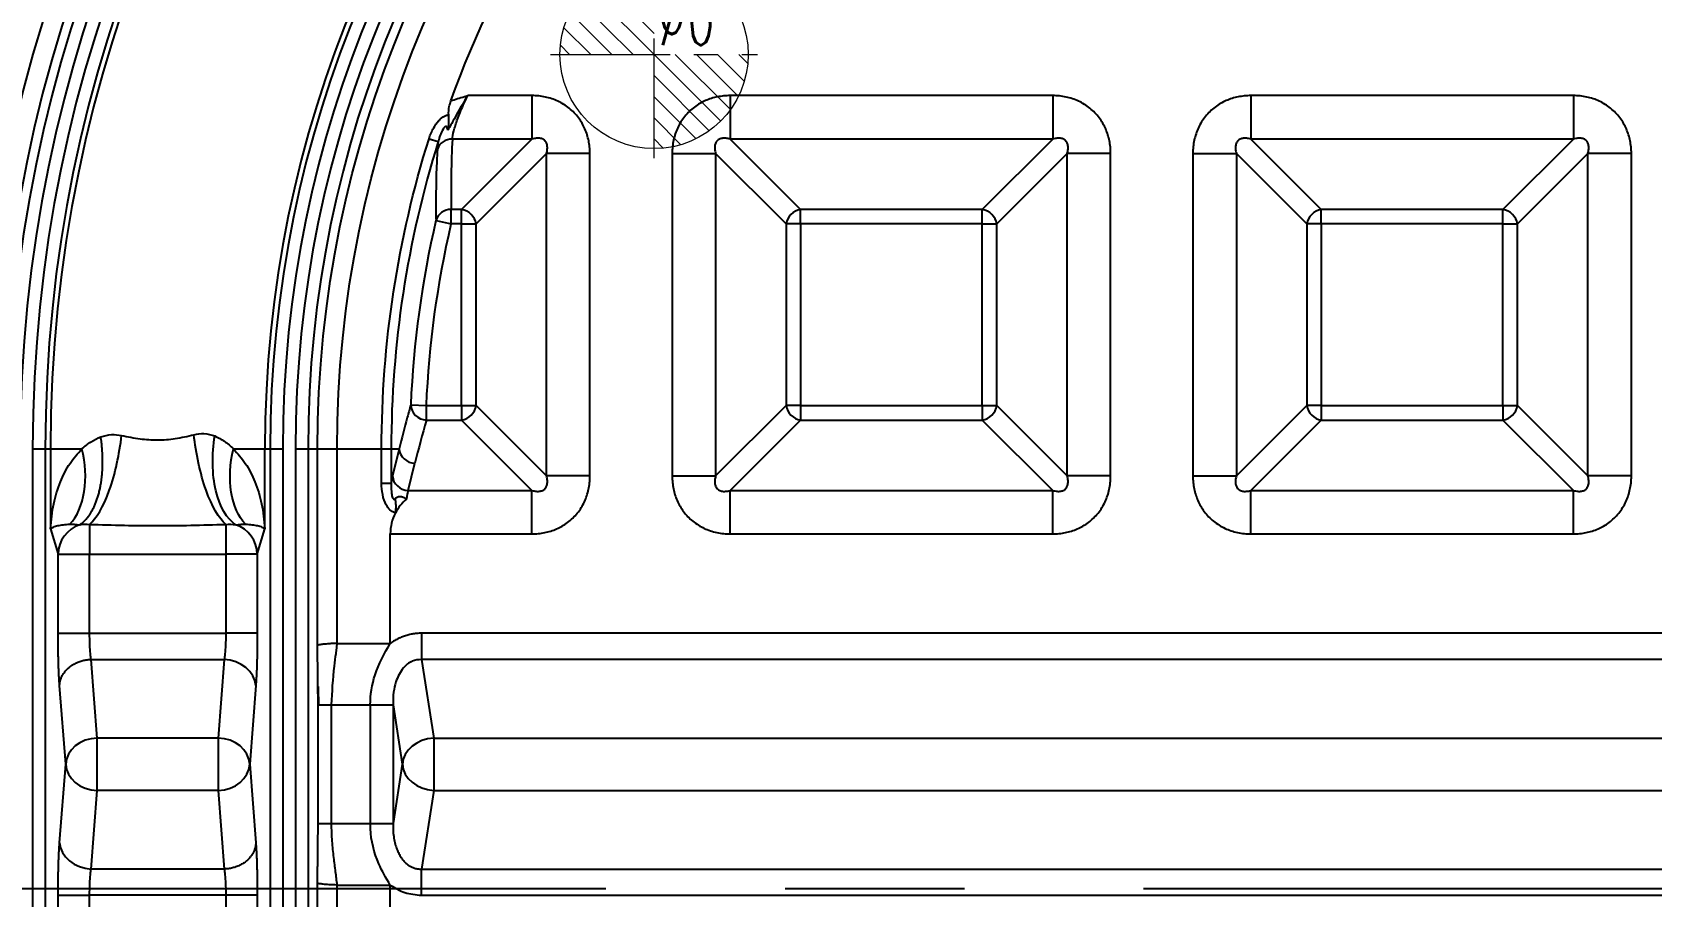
# Model space of a CAD drawing. Header units: millimetres. Extents: x 2595 to 3308, y 1499 to 1823.
# Drawn here: x 2696.7 to 2748.3, y 1663 to 1690.6 of the extents above; entities that cross this region are included whole.
import ezdxf
from ezdxf.lldxf.tags import DXFTag

# ---------------------------------------------------------------- set-up
doc = ezdxf.new("R2010")
doc.units = ezdxf.units.MM
doc.linetypes.add('CENTER', pattern=[2, 1.25, -0.25, 0.25, -0.25])
doc.layers.add('5', color=7, linetype='Continuous', true_color=0xffffff)
doc.layers.add('epin', color=13, linetype='Continuous', lineweight=9)
doc.styles.add('TXT05', font='txt.shx', dxfattribs={"width": 0.5, "bigfont": 'gbcbig.shx'})
tags = doc.linetypes.add('DASHED', pattern=[25.72, 12.86, -12.86]).pattern_tags.tags
tags[6:7] = [DXFTag(74, 4), DXFTag(75, 0), DXFTag(340, '0'), DXFTag(46, 0.0), DXFTag(50, 0.0), DXFTag(44, 0.0), DXFTag(45, 0.0)]
tags[4:5] = [DXFTag(74, 4), DXFTag(75, 0), DXFTag(340, '0'), DXFTag(46, 0.0), DXFTag(50, 0.0), DXFTag(44, 0.0), DXFTag(45, 0.0)]

# ---------------------------------------------------------------- blocks, each defined once
blk = doc.blocks.new('epin_ejp_6')
at = {"layer": 'epin'}
h = blk.add_hatch(dxfattribs=at)
h.set_pattern_fill('_ANSI31', color=123, scale=0.15, angle=90, style=0)
h.set_pattern_definition([(135, (-2656.51364, 153.2396), (-0.336759605, -0.336759605), [])])
h.paths.add_polyline_path([(0, 3, 0.414214), (-3, 0), (0, 0)])
h.paths.add_polyline_path([(3, 0), (0, 0), (0, -3, 0.414214)])
at = {"layer": 'epin', "color": 1, "linetype": 'CENTER', "ltscale": 3.048}
for p, q in [((0, -3.3), (0, 3.3)), ((-3.3, 0), (3.3, 0))]:
    blk.add_line(p, q, dxfattribs=at)
at = {"layer": 'epin'}
blk.add_circle((0, 0), 3, dxfattribs=at)
at = {"layer": 'epin', "color": 6, "style": 'TXT05', "width": 0.5}
blk.add_text('%%c6', height=2.1, dxfattribs=at).set_placement((0.12, 0.3))

msp = doc.modelspace()

# ---------------------------------------------------------------- linework, layer by layer
at = {"layer": '5', "color": 7, "linetype": 'Continuous'}
for p, q in [((2712.607, 1688.548), (2710.559, 1688.548)), ((2712.607, 1688.548), (2712.607, 1687.161)), ((2718.924, 1688.548), (2718.924, 1687.161)), ((2729.206, 1688.548), (2718.924, 1688.548)), ((2729.206, 1688.548), (2729.206, 1687.161)), ((2735.523, 1688.548), (2735.523, 1687.161)), ((2745.805, 1688.548), (2735.523, 1688.548)), ((2745.805, 1688.548), (2745.805, 1687.161)), ((2709.325, 1687.174), (2709.619, 1687.082)), ((2712.607, 1687.161), (2710.069, 1687.161)), ((2710.363, 1684.918), (2712.607, 1687.161)), ((2729.206, 1687.161), (2718.924, 1687.161)), ((2721.168, 1684.918), (2718.924, 1687.161)), ((2726.962, 1684.918), (2729.206, 1687.161)), ((2745.805, 1687.161), (2735.523, 1687.161)), ((2737.767, 1684.918), (2735.523, 1687.161)), ((2743.561, 1684.918), (2745.805, 1687.161)), ((2710.826, 1684.456), (2713.069, 1686.699)), ((2714.455, 1686.699), (2713.069, 1686.699)), ((2713.069, 1676.418), (2713.069, 1686.699)), ((2714.455, 1676.418), (2714.455, 1686.699)), ((2717.076, 1686.699), (2718.462, 1686.699)), ((2717.076, 1686.699), (2717.076, 1676.418)), ((2720.705, 1684.456), (2718.462, 1686.699)), ((2718.462, 1686.699), (2718.462, 1676.418)), ((2727.425, 1684.456), (2729.668, 1686.699)), ((2731.054, 1686.699), (2729.668, 1686.699)), ((2729.668, 1676.418), (2729.668, 1686.699)), ((2731.054, 1676.418), (2731.054, 1686.699)), ((2733.675, 1686.699), (2733.675, 1676.418)), ((2733.675, 1686.699), (2735.061, 1686.699)), ((2737.304, 1684.456), (2735.061, 1686.699)), ((2735.061, 1686.699), (2735.061, 1676.418)), ((2744.024, 1684.456), (2746.267, 1686.699)), ((2746.267, 1676.418), (2746.267, 1686.699)), ((2747.653, 1686.699), (2746.267, 1686.699)), ((2747.653, 1676.418), (2747.653, 1686.699)), ((2710.363, 1684.918), (2710.035, 1684.918)), ((2710.035, 1684.456), (2710.035, 1684.918)), ((2710.363, 1684.456), (2710.363, 1684.918)), ((2721.168, 1684.456), (2721.168, 1684.918)), ((2726.962, 1684.918), (2721.168, 1684.918)), ((2726.962, 1684.456), (2726.962, 1684.918)), ((2737.767, 1684.456), (2737.767, 1684.918)), ((2743.561, 1684.918), (2737.767, 1684.918)), ((2743.561, 1684.456), (2743.561, 1684.918)), ((2709.548, 1684.569), (2710.035, 1684.456)), ((2710.363, 1684.456), (2710.035, 1684.456)), ((2710.363, 1678.661), (2710.363, 1684.456)), ((2710.363, 1684.456), (2710.826, 1684.456)), ((2710.826, 1678.661), (2710.826, 1684.456)), ((2720.705, 1684.456), (2720.705, 1678.661)), ((2721.168, 1684.456), (2720.705, 1684.456)), ((2721.168, 1684.456), (2721.168, 1678.661)), ((2726.962, 1684.456), (2721.168, 1684.456)), ((2726.962, 1678.661), (2726.962, 1684.456)), ((2726.962, 1684.456), (2727.425, 1684.456)), ((2727.425, 1678.661), (2727.425, 1684.456)), ((2737.304, 1684.456), (2737.304, 1678.661)), ((2737.767, 1684.456), (2737.304, 1684.456)), ((2743.561, 1684.456), (2737.767, 1684.456)), ((2737.767, 1684.456), (2737.767, 1678.661)), ((2743.561, 1684.456), (2744.024, 1684.456)), ((2743.561, 1678.661), (2743.561, 1684.456)), ((2744.024, 1678.661), (2744.024, 1684.456)), ((2708.743, 1678.683), (2709.243, 1678.661)), ((2709.243, 1678.199), (2709.243, 1678.661)), ((2709.243, 1678.661), (2710.363, 1678.661)), ((2710.363, 1678.661), (2710.363, 1678.199)), ((2710.363, 1678.661), (2710.826, 1678.661)), ((2710.826, 1678.661), (2713.069, 1676.418)), ((2720.705, 1678.661), (2718.462, 1676.418)), ((2721.168, 1678.661), (2720.705, 1678.661)), ((2721.168, 1678.661), (2721.168, 1678.199)), ((2721.168, 1678.661), (2726.962, 1678.661)), ((2726.962, 1678.661), (2726.962, 1678.199)), ((2726.962, 1678.661), (2727.425, 1678.661)), ((2727.425, 1678.661), (2729.668, 1676.418)), ((2737.304, 1678.661), (2735.061, 1676.418)), ((2737.767, 1678.661), (2737.304, 1678.661)), ((2737.767, 1678.661), (2743.561, 1678.661)), ((2737.767, 1678.661), (2737.767, 1678.199)), ((2743.561, 1678.661), (2744.024, 1678.661)), ((2743.561, 1678.661), (2743.561, 1678.199)), ((2744.024, 1678.661), (2746.267, 1676.418)), ((2709.243, 1678.199), (2710.363, 1678.199)), ((2710.363, 1678.199), (2712.607, 1675.956)), ((2721.168, 1678.199), (2718.924, 1675.956)), ((2721.168, 1678.199), (2726.962, 1678.199)), ((2726.962, 1678.199), (2729.206, 1675.956)), ((2737.767, 1678.199), (2735.523, 1675.956)), ((2737.767, 1678.199), (2743.561, 1678.199)), ((2743.561, 1678.199), (2745.805, 1675.956)), ((2696.689, 1677.283), (2697.091, 1677.283)), ((2696.689, 1677.283), (2696.689, 1633.019)), ((2697.091, 1677.283), (2697.26, 1677.283)), ((2697.091, 1677.283), (2697.091, 1633.019)), ((2697.26, 1677.283), (2698.261, 1677.283)), ((2697.26, 1677.283), (2697.26, 1674.735)), ((2703.089, 1677.283), (2704.091, 1677.283)), ((2704.091, 1674.735), (2704.091, 1677.283)), ((2704.091, 1677.283), (2704.26, 1677.283)), ((2704.26, 1677.283), (2704.26, 1633.019)), ((2704.26, 1677.283), (2704.662, 1677.283)), ((2704.662, 1677.283), (2704.662, 1633.019)), ((2705.065, 1677.283), (2705.065, 1633.019)), ((2705.065, 1677.283), (2705.467, 1677.283)), ((2705.467, 1677.283), (2705.772, 1677.283)), ((2705.467, 1677.283), (2705.467, 1633.019)), ((2705.772, 1671.017), (2705.772, 1677.283)), ((2706.396, 1671.076), (2706.396, 1677.283)), ((2707.813, 1676.185), (2707.813, 1677.283)), ((2708.121, 1677.283), (2708.375, 1677.283)), ((2708.121, 1677.283), (2708.121, 1676.185)), ((2708.375, 1677.283), (2708.164, 1676.418)), ((2708.664, 1675.956), (2708.876, 1676.821)), ((2707.813, 1676.185), (2708.121, 1676.185)), ((2714.455, 1676.418), (2713.069, 1676.418)), ((2717.076, 1676.418), (2718.462, 1676.418)), ((2731.054, 1676.418), (2729.668, 1676.418)), ((2733.675, 1676.418), (2735.061, 1676.418)), ((2747.653, 1676.418), (2746.267, 1676.418)), ((2708.664, 1675.956), (2712.607, 1675.956)), ((2712.607, 1674.569), (2712.607, 1675.956)), ((2718.924, 1674.569), (2718.924, 1675.956)), ((2718.924, 1675.956), (2729.206, 1675.956)), ((2729.206, 1674.569), (2729.206, 1675.956)), ((2735.523, 1674.569), (2735.523, 1675.956)), ((2735.523, 1675.956), (2745.805, 1675.956)), ((2745.805, 1674.569), (2745.805, 1675.956)), ((2697.26, 1674.735), (2697.501, 1673.924)), ((2698.506, 1674.873), (2698.506, 1673.924)), ((2702.845, 1674.873), (2702.845, 1673.924)), ((2703.85, 1673.924), (2704.091, 1674.735)), ((2708.086, 1674.57), (2712.607, 1674.569)), ((2708.09, 1671.076), (2708.09, 1674.57)), ((2718.924, 1674.569), (2729.206, 1674.569)), ((2735.523, 1674.569), (2745.805, 1674.569)), ((2697.501, 1673.924), (2698.506, 1673.924)), ((2697.501, 1671.4), (2697.501, 1673.924)), ((2698.506, 1671.4), (2698.506, 1673.924)), ((2698.506, 1673.924), (2702.845, 1673.924)), ((2703.85, 1673.924), (2702.845, 1673.924)), ((2702.845, 1673.924), (2702.845, 1671.4)), ((2703.85, 1673.924), (2703.85, 1671.4)), ((2698.506, 1671.4), (2702.845, 1671.4)), ((2709.083, 1671.4), (2709.083, 1670.565)), ((2750.822, 1671.4), (2709.083, 1671.4)), ((2698.552, 1670.565), (2702.799, 1670.565)), ((2698.748, 1668.058), (2698.552, 1670.565)), ((2702.799, 1670.565), (2702.603, 1668.058)), ((2709.083, 1670.565), (2709.475, 1668.058)), ((2750.822, 1670.565), (2709.083, 1670.565)), ((2697.743, 1667.223), (2697.548, 1669.73)), ((2703.803, 1669.73), (2703.608, 1667.223)), ((2706.219, 1665.328), (2706.219, 1669.118)), ((2707.458, 1669.118), (2708.178, 1669.118)), ((2707.459, 1665.328), (2707.459, 1669.118)), ((2708.178, 1669.118), (2708.178, 1665.328)), ((2708.178, 1669.118), (2708.474, 1667.223)), ((2698.748, 1666.388), (2698.748, 1668.058)), ((2702.603, 1668.058), (2698.748, 1668.058)), ((2702.603, 1668.058), (2702.603, 1666.388)), ((2709.475, 1668.058), (2709.475, 1666.388)), ((2709.475, 1668.058), (2753.329, 1668.058)), ((2697.548, 1664.716), (2697.743, 1667.223)), ((2703.608, 1667.223), (2703.803, 1664.716)), ((2708.474, 1667.223), (2708.178, 1665.328)), ((2698.552, 1663.881), (2698.748, 1666.388)), ((2702.603, 1666.388), (2698.748, 1666.388)), ((2702.603, 1666.388), (2702.799, 1663.881)), ((2709.475, 1666.388), (2709.083, 1663.881)), ((2709.475, 1666.388), (2753.329, 1666.388)), ((2707.458, 1665.328), (2708.178, 1665.328)), ((2702.799, 1663.881), (2698.552, 1663.881)), ((2709.083, 1663.881), (2750.822, 1663.881)), ((2709.083, 1663.046), (2709.083, 1663.881)), ((2705.772, 1633.019), (2705.772, 1663.428)), ((2708.09, 1659.876), (2708.09, 1663.369)), ((2697.501, 1660.522), (2697.501, 1663.046)), ((2698.506, 1660.522), (2698.506, 1663.045)), ((2702.845, 1663.045), (2698.506, 1663.045)), ((2702.845, 1663.045), (2702.845, 1660.522)), ((2703.85, 1663.046), (2703.85, 1660.522)), ((2709.083, 1663.046), (2750.822, 1663.046))]:
    msp.add_line(p, q, dxfattribs=at)
at = {"layer": '5', "color": 1, "linetype": 'CENTER', "ltscale": 22.850574}
msp.add_line((2594.999, 1663.259), (2914.999, 1663.259), dxfattribs=at)
at = {"layer": '5', "color": 7, "linetype": 'DASHED'}
for radius, end in [(100.626, 234.0354), (100.625, 234.03501)]:
    msp.add_arc((2754.999, 1673.259), radius, 102.90589, end, dxfattribs=at)
at = {"layer": '5', "color": 7, "linetype": 'Continuous'}
for centre, radius, start, end in [((2754.999, 1673.259), 100.6, 102.90589, 234.03401), ((2754.999, 1673.259), 100.123, 102.90589, 234.02644), ((2754.999, 1673.259), 99.119, 102.39547, 234.08239), ((2754.999, 1667.223), 82.318, 111.93797, 165.05974), ((2754.999, 1667.223), 85.99, 123.28369, 167.55591), ((2754.999, 1667.223), 84.657, 122.80864, 166.81818), ((2740.915, 1677.283), 45.96, 90, 180), ((2740.915, 1677.283), 45.336, 90, 180), ((2740.915, 1677.283), 45.032, 90, 180), ((2740.915, 1677.283), 44.63, 90, 180), ((2740.915, 1677.283), 44.226, 90, 180), ((2740.915, 1677.283), 43.824, 90, 180), ((2740.915, 1677.283), 43.656, 90, 180), ((2740.915, 1677.283), 36.824, 90, 180), ((2740.915, 1677.283), 36.656, 90, 180), ((2740.915, 1677.283), 36.254, 90, 180), ((2740.915, 1677.283), 35.85, 90, 180), ((2740.915, 1677.283), 35.448, 90, 180), ((2740.915, 1677.283), 32.794, 162.6147, 180), ((2740.915, 1677.283), 32.203, 166.9232, 177.5087)]:
    msp.add_arc(centre, radius, start, end, dxfattribs=at)
at = {"layer": '5', "color": 7, "linetype": 'Continuous', "extrusion": (0, 0, -1)}
for centre, radius, start, end in [((-2754.999, 1673.259), 99.621, 305.95801, 77.60453), ((-2754.999, 1673.259), 99.091, 305.91463, 77.59545), ((-2754.999, 1667.223), 81.429, 15.18169, 68.06011), ((-2740.915, 1677.283), 35.144, 360, 90), ((-2740.915, 1677.283), 34.52, 360, 90), ((-2740.915, 1677.283), 32.826, 19.7623, 43.6705), ((-2740.915, 1677.283), 33.102, 360, 17.3853), ((-2740.915, 1677.283), 31.703, 2.4913, 13.0768)]:
    msp.add_arc(centre, radius, start, end, dxfattribs=at)
at = {"layer": '5', "color": 7, "linetype": 'Continuous'}
for centre, major_axis, ratio, start_param, end_param in [((2710.069, 1686.699), (-0.502, 0.025), 0.918598, 4.757842, 6.015501), ((2740.915, 1685.537), (0, -31.854), 0.969623, 4.661367, 4.731814), ((2710.035, 1684.456), (-0.503, -0.009), 0.918748, 4.695084, 6.015258), ((2710.363, 1684.456), (0.356, -0.356), 0.854588, 0.863645, 2.277948), ((2721.168, 1684.456), (0.356, 0.356), 0.854588, 0.863645, 2.277948), ((2726.962, 1684.456), (0.356, -0.356), 0.854588, 0.863645, 2.277948), ((2737.767, 1684.456), (0.356, 0.356), 0.854588, 0.863645, 2.277948), ((2743.561, 1684.456), (0.356, -0.356), 0.854588, 0.863645, 2.277948), ((2709.243, 1678.661), (-0.483, 0.139), 0.912878, 0.258935, 1.828183), ((2710.363, 1678.661), (-0.356, -0.356), 0.854588, 0.863645, 2.277948), ((2721.168, 1678.661), (-0.356, 0.356), 0.854588, 0.863645, 2.277948), ((2726.962, 1678.661), (-0.356, -0.356), 0.854588, 0.863645, 2.277948), ((2737.767, 1678.661), (-0.356, 0.356), 0.854588, 0.863645, 2.277948), ((2743.561, 1678.661), (-0.356, -0.356), 0.854588, 0.863645, 2.277948), ((2740.915, 1668.485), (0, -34.079), 0.969623, 4.423337, 4.465275), ((2708.876, 1677.283), (-0.489, 0.12), 0.914519, 0.261352, 1.79087), ((2708.247, 1674.569), (0, 2.012), 0.105104, 0.405834, 0.638644), ((2708.664, 1676.418), (0.489, -0.12), 0.914519, 3.402945, 4.932463), ((2707.562, 1675.238), (0.296, 0.962), 0.671835, 4.916168, 5.40321), ((2709.68, 1674.569), (1.59, 0), 0.948965, 2.313438, 2.682272), ((2708.748, 1674.569), (0, -1.509), 0.140139, 3.547427, 3.884235), ((2709.68, 1674.569), (1.59, 0), 0.948965, 2.682272, 3.141044), ((2698.506, 1673.924), (-0.964, -0.287), 0.983499, 4.743467, 5.989706), ((2702.845, 1673.924), (-0.964, 0.287), 0.983499, 3.435072, 4.680288), ((2698.748, 1667.223), (-1.003, -0.078), 0.829265, 4.647794, 6.189399), ((2702.603, 1667.223), (1.003, -0.078), 0.829265, 0.093786, 1.635391), ((2709.475, 1667.223), (0.994, 0.155), 0.826909, 1.442154, 2.954623), ((2698.748, 1667.223), (-1.003, 0.078), 0.829265, 0.093786, 1.635391), ((2702.603, 1667.223), (1.003, 0.078), 0.829265, 4.647794, 6.189399), ((2709.475, 1667.223), (0.994, -0.155), 0.826909, 3.328563, 4.841031)]:
    msp.add_ellipse(centre, major_axis=major_axis, ratio=ratio, start_param=start_param, end_param=end_param, dxfattribs=at)
for points, degree, knots in [([(2710.559, 1688.548), (2710.557, 1688.545), (2710.556, 1688.543), (2710.525, 1688.493), (2710.496, 1688.446), (2710.346, 1688.195), (2710.23, 1687.988), (2710.055, 1687.676), (2709.988, 1687.559), (2709.924, 1687.449)], 3, [0, 0, 0, 0, 0.006493, 0.006493, 0.128364, 0.128364, 0.659341, 0.659341, 1, 1, 1, 1]), ([(2710.023, 1688.382), (2710.164, 1688.433), (2710.308, 1688.477), (2710.485, 1688.527), (2710.518, 1688.537), (2710.554, 1688.546), (2710.556, 1688.547), (2710.559, 1688.548)], 3, [0, 0, 0, 0, 0.8019, 0.8019, 0.986148, 0.986148, 1, 1, 1, 1]), ([(2710.069, 1687.161), (2710.074, 1687.226), (2710.09, 1687.316), (2710.145, 1687.53), (2710.185, 1687.658), (2710.285, 1687.935), (2710.347, 1688.088), (2710.46, 1688.343), (2710.509, 1688.446), (2710.559, 1688.548)], 3, [0, 0, 0, 0, 0.267037, 0.267037, 0.536411, 0.536411, 0.81583, 0.81583, 1, 1, 1, 1]), ([(2709.325, 1687.174), (2709.363, 1687.294), (2709.412, 1687.412), (2709.518, 1687.599), (2709.57, 1687.674), (2709.65, 1687.763), (2709.672, 1687.786), (2709.746, 1687.852), (2709.802, 1687.889), (2709.89, 1687.925), (2709.922, 1687.934), (2709.953, 1687.939)], 3, [0, 0, 0, 0, 0.340733, 0.340733, 0.59167, 0.59167, 0.6853, 0.6853, 0.887909, 0.887909, 1, 1, 1, 1]), ([(2709.924, 1687.449), (2709.924, 1687.45), (2709.924, 1687.451), (2709.936, 1687.506), (2709.946, 1687.564), (2709.963, 1687.721), (2709.964, 1687.828), (2709.953, 1687.939)], 3, [0, 0, 0, 0, 0.009918, 0.009918, 0.395107, 0.395107, 1, 1, 1, 1]), ([(2709.953, 1687.939), (2709.945, 1688.022), (2709.953, 1688.112), (2709.984, 1688.261), (2710.002, 1688.322), (2710.023, 1688.382)], 3, [0, 0, 0, 0, 0.589018, 0.589018, 1, 1, 1, 1]), ([(2709.924, 1687.449), (2709.918, 1687.474), (2709.912, 1687.499), (2709.898, 1687.535), (2709.892, 1687.546), (2709.881, 1687.558), (2709.877, 1687.561), (2709.869, 1687.565), (2709.864, 1687.566), (2709.854, 1687.565), (2709.85, 1687.564), (2709.841, 1687.559), (2709.837, 1687.557), (2709.826, 1687.548), (2709.819, 1687.541), (2709.797, 1687.517), (2709.784, 1687.496), (2709.734, 1687.413), (2709.706, 1687.347), (2709.656, 1687.215), (2709.636, 1687.147), (2709.619, 1687.082)], 3, [0, 0, 0, 0, 0.151141, 0.151141, 0.227094, 0.227094, 0.255611, 0.255611, 0.284656, 0.284656, 0.305262, 0.305262, 0.325761, 0.325761, 0.359892, 0.359892, 0.445579, 0.445579, 0.717763, 0.717763, 1, 1, 1, 1]), ([(2709.591, 1686.845), (2709.584, 1686.711), (2709.577, 1686.577), (2709.55, 1685.907), (2709.541, 1685.371), (2709.545, 1684.746), (2709.546, 1684.658), (2709.548, 1684.569)], 3, [0, 0, 0, 0, 0.176623, 0.176623, 0.883176, 0.883176, 1, 1, 1, 1]), ([(2708.743, 1678.683), (2708.705, 1678.549), (2708.668, 1678.416), (2708.541, 1677.95), (2708.456, 1677.616), (2708.375, 1677.283)], 3, [0, 0, 0, 0, 0.285913, 0.285913, 1, 1, 1, 1]), ([(2698.261, 1677.283), (2698.354, 1677.362), (2698.531, 1677.514), (2698.754, 1677.616), (2698.861, 1677.665)], 3, [0, 0, 0, 0, 0.521347, 1, 1, 1, 1]), ([(2698.506, 1674.873), (2698.715, 1675.055), (2698.946, 1675.436), (2699.321, 1676.48), (2699.458, 1677.125), (2699.524, 1677.71)], 3, [0, 0, 0, 0, 0.5, 0.5, 1, 1, 1, 1]), ([(2698.861, 1677.665), (2698.974, 1677.699), (2699.184, 1677.762), (2699.416, 1677.727), (2699.524, 1677.71)], 3, [0, 0, 0, 0, 0.537148, 1, 1, 1, 1]), ([(2699.524, 1677.71), (2699.718, 1677.67), (2700.088, 1677.593), (2700.672, 1677.552), (2701.26, 1677.598), (2701.633, 1677.686), (2701.83, 1677.732)], 3, [0, 0, 0, 0, 0.260477, 0.496772, 0.735384, 1, 1, 1, 1]), ([(2701.83, 1677.732), (2701.938, 1677.752), (2702.171, 1677.794), (2702.382, 1677.73), (2702.494, 1677.696)], 3, [0, 0, 0, 0, 0.468201, 1, 1, 1, 1]), ([(2702.845, 1674.873), (2702.636, 1675.056), (2702.405, 1675.44), (2702.03, 1676.494), (2701.894, 1677.144), (2701.83, 1677.732)], 3, [0, 0, 0, 0, 0.5, 0.5, 1, 1, 1, 1]), ([(2703.158, 1674.862), (2702.889, 1675.047), (2702.651, 1675.428), (2702.406, 1676.471), (2702.404, 1677.114), (2702.494, 1677.696)], 3, [0, 0, 0, 0, 0.5, 0.5, 1, 1, 1, 1]), ([(2702.494, 1677.696), (2702.6, 1677.644), (2702.824, 1677.534), (2702.998, 1677.369), (2703.089, 1677.283)], 3, [0, 0, 0, 0, 0.476323, 1, 1, 1, 1]), ([(2697.26, 1674.735), (2697.284, 1675.002), (2697.33, 1675.508), (2697.551, 1676.209), (2697.842, 1676.81), (2698.127, 1677.132), (2698.261, 1677.283)], 3, [0, 0, 0, 0, 0.291914, 0.554726, 0.790223, 1, 1, 1, 1]), ([(2703.089, 1677.283), (2703.223, 1677.132), (2703.508, 1676.812), (2703.799, 1676.211), (2704.021, 1675.51), (2704.067, 1675.002), (2704.091, 1674.735)], 3, [0, 0, 0, 0, 0.20875, 0.444154, 0.707205, 1, 1, 1, 1]), ([(2708.255, 1675.238), (2708.246, 1675.241), (2708.238, 1675.243), (2708.177, 1675.266), (2708.126, 1675.296), (2708.035, 1675.379), (2707.995, 1675.433), (2707.908, 1675.589), (2707.871, 1675.705), (2707.824, 1675.94), (2707.813, 1676.063), (2707.813, 1676.185)], 3, [0, 0, 0, 0, 0.028434, 0.028434, 0.213019, 0.213019, 0.3972, 0.3972, 0.70062, 0.70062, 1, 1, 1, 1]), ([(2708.121, 1676.185), (2708.116, 1676.101), (2708.116, 1676.014), (2708.128, 1675.879), (2708.134, 1675.833), (2708.15, 1675.763), (2708.157, 1675.739), (2708.171, 1675.711), (2708.174, 1675.704), (2708.182, 1675.693), (2708.186, 1675.689), (2708.194, 1675.682), (2708.198, 1675.68), (2708.207, 1675.677), (2708.211, 1675.677), (2708.224, 1675.679), (2708.232, 1675.683), (2708.242, 1675.691), (2708.245, 1675.694), (2708.248, 1675.698)], 3, [0, 0, 0, 0, 0.438112, 0.438112, 0.656546, 0.656546, 0.766539, 0.766539, 0.803732, 0.803732, 0.831811, 0.831811, 0.860006, 0.860006, 0.896333, 0.896333, 0.964831, 0.964831, 1, 1, 1, 1]), ([(2708.248, 1675.698), (2708.272, 1675.721), (2708.299, 1675.74), (2708.346, 1675.757), (2708.36, 1675.76), (2708.39, 1675.764), (2708.407, 1675.765), (2708.438, 1675.762), (2708.451, 1675.759), (2708.478, 1675.752), (2708.491, 1675.747), (2708.521, 1675.734), (2708.538, 1675.725), (2708.569, 1675.706), (2708.584, 1675.696), (2708.6, 1675.684), (2708.602, 1675.682), (2708.605, 1675.681)], 3, [0, 0, 0, 0, 0.338537, 0.338537, 0.459033, 0.459033, 0.581294, 0.581294, 0.662435, 0.662435, 0.743686, 0.743686, 0.86002, 0.86002, 0.981523, 0.981523, 1, 1, 1, 1]), ([(2697.26, 1674.735), (2697.272, 1674.744), (2697.295, 1674.762), (2697.364, 1674.797), (2697.476, 1674.833), (2697.627, 1674.859), (2697.765, 1674.873), (2697.841, 1674.875), (2697.879, 1674.877)], 3, [0, 0, 0, 0, 0.149465, 0.291706, 0.554638, 0.790494, 0.898531, 1, 1, 1, 1]), ([(2698.506, 1674.873), (2698.874, 1674.862), (2699.593, 1674.842), (2700.668, 1674.831), (2701.747, 1674.841), (2702.473, 1674.862), (2702.845, 1674.873)], 3, [0, 0, 0, 0, 0.255219, 0.497601, 0.742086, 1, 1, 1, 1]), ([(2703.472, 1674.877), (2703.509, 1674.875), (2703.586, 1674.873), (2703.723, 1674.859), (2703.874, 1674.833), (2703.987, 1674.797), (2704.056, 1674.762), (2704.079, 1674.744), (2704.091, 1674.735)], 3, [0, 0, 0, 0, 0.100831, 0.208481, 0.444247, 0.707424, 0.850053, 1, 1, 1, 1]), ([(2698.552, 1670.565), (2698.549, 1670.588), (2698.536, 1670.678), (2698.519, 1670.877), (2698.508, 1671.148), (2698.506, 1671.328), (2698.506, 1671.4)], 3, [0, 0, 0, 0, 0.123847, 0.452499, 0.779676, 1, 1, 1, 1]), ([(2702.845, 1671.4), (2702.845, 1671.326), (2702.843, 1671.144), (2702.832, 1670.871), (2702.814, 1670.675), (2702.802, 1670.587), (2702.799, 1670.565)], 3, [0, 0, 0, 0, 0.226835, 0.554026, 0.882551, 1, 1, 1, 1]), ([(2703.85, 1671.4), (2703.85, 1671.151), (2703.847, 1670.913), (2703.844, 1670.671), (2703.832, 1670.237), (2703.814, 1669.869), (2703.803, 1669.73)], 2, [0, 0, 0, 0.25, 0.25, 0.5, 0.75, 1, 1, 1]), ([(2706.398, 1671.076), (2706.353, 1671.076), (2706.262, 1671.074), (2706.105, 1671.061), (2705.944, 1671.047), (2705.813, 1671.033), (2705.785, 1671.022), (2705.772, 1671.017)], 3, [0, 0, 0, 0, 0.124876, 0.25026, 0.500193, 0.749743, 1, 1, 1, 1]), ([(2705.783, 1669.733), (2705.783, 1669.8), (2705.782, 1669.878), (2705.781, 1669.931), (2705.779, 1670.119), (2705.778, 1670.263), (2705.777, 1670.354), (2705.775, 1670.476), (2705.774, 1670.584), (2705.773, 1670.808), (2705.772, 1671.017)], 2, [0, 0, 0, 0.098104, 0.098104, 0.278483, 0.278483, 0.458862, 0.458862, 0.639242, 0.639242, 1, 1, 1]), ([(2706.218, 1669.118), (2706.239, 1669.53), (2706.267, 1670.079), (2706.352, 1670.678), (2706.381, 1670.921), (2706.392, 1671.026), (2706.398, 1671.076)], 3, [0, 0, 0, 0, 0.628445, 0.837679, 0.923545, 1, 1, 1, 1]), ([(2706.398, 1671.077), (2706.613, 1671.076), (2706.828, 1671.076), (2707.392, 1671.076), (2707.741, 1671.076), (2708.09, 1671.076)], 3, [0, 0, 0, 0, 0.381145, 0.381145, 1, 1, 1, 1]), ([(2707.452, 1669.118), (2707.452, 1669.44), (2707.509, 1669.764), (2707.713, 1670.428), (2707.897, 1670.758), (2708.09, 1671.076)], 3, [0, 0, 0, 0, 0.463682, 0.463682, 1, 1, 1, 1]), ([(2709.083, 1670.565), (2708.982, 1670.556), (2708.761, 1670.535), (2708.451, 1670.268), (2708.274, 1669.907), (2708.181, 1669.5), (2708.179, 1669.253), (2708.178, 1669.118)], 3, [0, 0, 0, 0, 0.151092, 0.331995, 0.600663, 0.781559, 1, 1, 1, 1]), ([(2705.787, 1669.117), (2705.787, 1669.242), (2705.786, 1669.373), (2705.786, 1669.491), (2705.784, 1669.628), (2705.784, 1669.677), (2705.783, 1669.733)], 2, [0, 0, 0, 0.407146, 0.407146, 0.814291, 0.814291, 1, 1, 1]), ([(2706.397, 1663.369), (2706.39, 1663.44), (2706.376, 1663.581), (2706.337, 1663.872), (2706.287, 1664.266), (2706.23, 1664.778), (2706.222, 1665.14), (2706.218, 1665.328)], 3, [0, 0, 0, 0, 0.107952, 0.215755, 0.447908, 0.713984, 1, 1, 1, 1]), ([(2708.089, 1663.369), (2707.954, 1663.588), (2707.824, 1663.811), (2707.723, 1664.048), (2707.574, 1664.4), (2707.475, 1664.782), (2707.455, 1665.219), (2707.454, 1665.273), (2707.454, 1665.328)], 3, [0, 0, 0, 0, 0.368518, 0.368518, 0.368518, 0.921988, 0.921988, 1, 1, 1, 1]), ([(2697.501, 1663.046), (2697.501, 1663.295), (2697.504, 1663.533), (2697.507, 1663.775), (2697.519, 1664.209), (2697.537, 1664.577), (2697.548, 1664.716)], 2, [0, 0, 0, 0.25, 0.25, 0.5, 0.75, 1, 1, 1]), ([(2698.506, 1663.045), (2698.506, 1663.12), (2698.508, 1663.302), (2698.519, 1663.574), (2698.537, 1663.77), (2698.549, 1663.859), (2698.552, 1663.881)], 3, [0, 0, 0, 0, 0.226835, 0.554026, 0.882551, 1, 1, 1, 1]), ([(2702.799, 1663.881), (2702.802, 1663.858), (2702.815, 1663.768), (2702.832, 1663.569), (2702.843, 1663.298), (2702.845, 1663.118), (2702.845, 1663.045)], 3, [0, 0, 0, 0, 0.123847, 0.452499, 0.779676, 1, 1, 1, 1]), ([(2706.398, 1663.369), (2706.31, 1663.372), (2706.134, 1663.378), (2705.945, 1663.396), (2705.812, 1663.411), (2705.785, 1663.422), (2705.772, 1663.428)], 3, [0, 0, 0, 0, 0.24947, 0.500057, 0.750242, 1, 1, 1, 1]), ([(2708.09, 1663.369), (2708.24, 1663.277), (2708.545, 1663.091), (2708.902, 1663.061), (2709.083, 1663.046)], 3, [0, 0, 0, 0, 0.492637, 1, 1, 1, 1])]:
    msp.add_open_spline(points, degree=degree, knots=knots, dxfattribs=at)
for points, degree in [([(2714.455, 1686.699), (2714.455, 1686.77), (2714.448, 1686.91), (2714.418, 1687.106), (2714.369, 1687.298), (2714.3, 1687.485), (2714.209, 1687.666), (2714.095, 1687.838), (2713.957, 1688.002), (2713.797, 1688.149), (2713.619, 1688.274), (2713.432, 1688.375), (2713.237, 1688.452), (2713.035, 1688.507), (2712.825, 1688.54), (2712.68, 1688.548), (2712.607, 1688.548)], 3), ([(2718.924, 1688.548), (2718.853, 1688.548), (2718.714, 1688.541), (2718.517, 1688.511), (2718.325, 1688.462), (2718.138, 1688.392), (2717.958, 1688.301), (2717.785, 1688.188), (2717.622, 1688.05), (2717.475, 1687.889), (2717.349, 1687.712), (2717.249, 1687.525), (2717.172, 1687.33), (2717.117, 1687.127), (2717.083, 1686.918), (2717.076, 1686.773), (2717.076, 1686.699)], 3), ([(2731.054, 1686.699), (2731.054, 1686.77), (2731.047, 1686.91), (2731.017, 1687.106), (2730.968, 1687.298), (2730.899, 1687.485), (2730.808, 1687.666), (2730.694, 1687.838), (2730.556, 1688.002), (2730.396, 1688.149), (2730.218, 1688.274), (2730.031, 1688.375), (2729.836, 1688.452), (2729.634, 1688.507), (2729.424, 1688.54), (2729.279, 1688.548), (2729.206, 1688.548)], 3), ([(2735.523, 1688.548), (2735.452, 1688.548), (2735.313, 1688.541), (2735.116, 1688.511), (2734.924, 1688.462), (2734.737, 1688.392), (2734.557, 1688.301), (2734.384, 1688.188), (2734.221, 1688.05), (2734.074, 1687.889), (2733.948, 1687.712), (2733.848, 1687.525), (2733.771, 1687.33), (2733.716, 1687.127), (2733.682, 1686.918), (2733.675, 1686.773), (2733.675, 1686.699)], 3), ([(2747.653, 1686.699), (2747.653, 1686.77), (2747.646, 1686.91), (2747.616, 1687.106), (2747.567, 1687.298), (2747.498, 1687.485), (2747.407, 1687.666), (2747.293, 1687.838), (2747.155, 1688.002), (2746.995, 1688.149), (2746.817, 1688.274), (2746.63, 1688.375), (2746.435, 1688.452), (2746.233, 1688.507), (2746.023, 1688.54), (2745.878, 1688.548), (2745.805, 1688.548)], 3), ([(2709.619, 1687.082), (2709.604, 1686.988), (2709.594, 1686.908), (2709.591, 1686.845)], 3), ([(2713.069, 1686.699), (2713.076, 1686.724), (2713.088, 1686.772), (2713.097, 1686.838), (2713.099, 1686.901), (2713.094, 1686.959), (2713.08, 1687.014), (2713.058, 1687.063), (2713.026, 1687.106), (2712.984, 1687.142), (2712.935, 1687.168), (2712.879, 1687.184), (2712.818, 1687.191), (2712.753, 1687.19), (2712.683, 1687.181), (2712.633, 1687.169), (2712.607, 1687.161)], 3), ([(2718.924, 1687.161), (2718.899, 1687.168), (2718.851, 1687.18), (2718.785, 1687.189), (2718.723, 1687.192), (2718.664, 1687.186), (2718.61, 1687.172), (2718.561, 1687.15), (2718.517, 1687.118), (2718.482, 1687.077), (2718.456, 1687.027), (2718.439, 1686.972), (2718.432, 1686.911), (2718.433, 1686.845), (2718.443, 1686.775), (2718.455, 1686.725), (2718.462, 1686.699)], 3), ([(2729.668, 1686.699), (2729.675, 1686.724), (2729.687, 1686.772), (2729.696, 1686.838), (2729.698, 1686.901), (2729.693, 1686.959), (2729.679, 1687.014), (2729.657, 1687.063), (2729.625, 1687.106), (2729.583, 1687.142), (2729.534, 1687.168), (2729.478, 1687.184), (2729.417, 1687.191), (2729.352, 1687.19), (2729.282, 1687.181), (2729.232, 1687.169), (2729.206, 1687.161)], 3), ([(2735.523, 1687.161), (2735.498, 1687.168), (2735.45, 1687.18), (2735.384, 1687.189), (2735.322, 1687.192), (2735.263, 1687.186), (2735.209, 1687.172), (2735.16, 1687.15), (2735.116, 1687.118), (2735.081, 1687.077), (2735.055, 1687.027), (2735.038, 1686.972), (2735.031, 1686.911), (2735.032, 1686.845), (2735.042, 1686.775), (2735.054, 1686.725), (2735.061, 1686.699)], 3), ([(2746.267, 1686.699), (2746.274, 1686.724), (2746.286, 1686.772), (2746.295, 1686.838), (2746.297, 1686.901), (2746.292, 1686.959), (2746.278, 1687.014), (2746.256, 1687.063), (2746.224, 1687.106), (2746.182, 1687.142), (2746.133, 1687.168), (2746.077, 1687.184), (2746.016, 1687.191), (2745.951, 1687.19), (2745.881, 1687.181), (2745.831, 1687.169), (2745.805, 1687.161)], 3), ([(2697.879, 1674.877), (2698.338, 1675.362), (2698.497, 1676.366), (2698.261, 1677.283)], 3), ([(2703.473, 1674.877), (2703.027, 1675.348), (2702.846, 1676.337), (2703.09, 1677.283)], 3), ([(2705.772, 1677.283), (2705.798, 1677.283), (2706.027, 1677.283), (2706.396, 1677.283)], 3), ([(2706.396, 1677.283), (2706.868, 1677.283), (2707.341, 1677.283), (2707.813, 1677.283)], 3), ([(2707.813, 1677.283), (2707.985, 1677.283), (2708.097, 1677.283), (2708.121, 1677.283)], 3), ([(2712.607, 1675.956), (2712.632, 1675.948), (2712.68, 1675.937), (2712.746, 1675.927), (2712.808, 1675.925), (2712.867, 1675.931), (2712.921, 1675.944), (2712.97, 1675.967), (2713.014, 1675.999), (2713.049, 1676.04), (2713.075, 1676.09), (2713.092, 1676.145), (2713.099, 1676.206), (2713.098, 1676.272), (2713.088, 1676.342), (2713.076, 1676.392), (2713.069, 1676.418)], 3), ([(2712.607, 1674.569), (2712.678, 1674.569), (2712.817, 1674.576), (2713.014, 1674.606), (2713.206, 1674.655), (2713.393, 1674.725), (2713.573, 1674.816), (2713.746, 1674.929), (2713.909, 1675.067), (2714.056, 1675.228), (2714.182, 1675.405), (2714.282, 1675.592), (2714.359, 1675.787), (2714.414, 1675.99), (2714.448, 1676.199), (2714.455, 1676.344), (2714.455, 1676.418)], 3), ([(2717.076, 1676.418), (2717.076, 1676.346), (2717.083, 1676.207), (2717.113, 1676.01), (2717.162, 1675.819), (2717.231, 1675.631), (2717.322, 1675.451), (2717.436, 1675.278), (2717.574, 1675.115), (2717.734, 1674.968), (2717.912, 1674.843), (2718.099, 1674.742), (2718.294, 1674.665), (2718.496, 1674.61), (2718.706, 1674.577), (2718.851, 1674.569), (2718.924, 1674.569)], 3), ([(2718.462, 1676.418), (2718.455, 1676.393), (2718.443, 1676.344), (2718.434, 1676.278), (2718.432, 1676.216), (2718.437, 1676.157), (2718.451, 1676.103), (2718.473, 1676.054), (2718.505, 1676.011), (2718.547, 1675.975), (2718.596, 1675.949), (2718.652, 1675.933), (2718.713, 1675.925), (2718.778, 1675.927), (2718.848, 1675.936), (2718.898, 1675.948), (2718.924, 1675.956)], 3), ([(2729.206, 1675.956), (2729.231, 1675.948), (2729.279, 1675.937), (2729.345, 1675.927), (2729.407, 1675.925), (2729.466, 1675.931), (2729.52, 1675.944), (2729.569, 1675.967), (2729.613, 1675.999), (2729.648, 1676.04), (2729.674, 1676.09), (2729.691, 1676.145), (2729.698, 1676.206), (2729.697, 1676.272), (2729.687, 1676.342), (2729.675, 1676.392), (2729.668, 1676.418)], 3), ([(2729.206, 1674.569), (2729.277, 1674.569), (2729.416, 1674.576), (2729.613, 1674.606), (2729.805, 1674.655), (2729.992, 1674.725), (2730.172, 1674.816), (2730.345, 1674.929), (2730.508, 1675.067), (2730.655, 1675.228), (2730.781, 1675.405), (2730.881, 1675.592), (2730.958, 1675.787), (2731.013, 1675.99), (2731.047, 1676.199), (2731.054, 1676.344), (2731.054, 1676.418)], 3), ([(2733.675, 1676.418), (2733.675, 1676.346), (2733.682, 1676.207), (2733.712, 1676.01), (2733.761, 1675.819), (2733.83, 1675.631), (2733.921, 1675.451), (2734.035, 1675.278), (2734.173, 1675.115), (2734.333, 1674.968), (2734.511, 1674.843), (2734.698, 1674.742), (2734.893, 1674.665), (2735.095, 1674.61), (2735.305, 1674.577), (2735.45, 1674.569), (2735.523, 1674.569)], 3), ([(2735.061, 1676.418), (2735.054, 1676.393), (2735.042, 1676.344), (2735.033, 1676.278), (2735.031, 1676.216), (2735.036, 1676.157), (2735.05, 1676.103), (2735.072, 1676.054), (2735.104, 1676.011), (2735.146, 1675.975), (2735.195, 1675.949), (2735.251, 1675.933), (2735.312, 1675.925), (2735.377, 1675.927), (2735.447, 1675.936), (2735.497, 1675.948), (2735.523, 1675.956)], 3), ([(2745.805, 1674.569), (2745.876, 1674.569), (2746.015, 1674.576), (2746.212, 1674.606), (2746.404, 1674.655), (2746.591, 1674.725), (2746.771, 1674.816), (2746.944, 1674.929), (2747.107, 1675.067), (2747.254, 1675.228), (2747.38, 1675.405), (2747.48, 1675.592), (2747.557, 1675.787), (2747.612, 1675.99), (2747.646, 1676.199), (2747.653, 1676.344), (2747.653, 1676.418)], 3), ([(2745.805, 1675.956), (2745.83, 1675.948), (2745.878, 1675.937), (2745.944, 1675.927), (2746.006, 1675.925), (2746.065, 1675.931), (2746.119, 1675.944), (2746.168, 1675.967), (2746.212, 1675.999), (2746.247, 1676.04), (2746.273, 1676.09), (2746.29, 1676.145), (2746.297, 1676.206), (2746.296, 1676.272), (2746.286, 1676.342), (2746.274, 1676.392), (2746.267, 1676.418)], 3), ([(2697.878, 1674.877), (2697.972, 1674.878), (2698.077, 1674.875), (2698.194, 1674.863)], 3), ([(2698.194, 1674.863), (2698.29, 1674.883), (2698.397, 1674.887), (2698.506, 1674.873)], 3), ([(2702.845, 1674.873), (2702.954, 1674.886), (2703.061, 1674.883), (2703.158, 1674.862)], 3), ([(2703.158, 1674.862), (2703.275, 1674.875), (2703.38, 1674.878), (2703.473, 1674.877)], 3), ([(2697.548, 1669.73), (2697.537, 1669.869), (2697.519, 1670.238), (2697.507, 1670.673), (2697.501, 1671.152), (2697.501, 1671.4)], 2), ([(2697.501, 1671.4), (2697.528, 1671.4), (2697.996, 1671.4), (2698.506, 1671.4)], 3), ([(2709.083, 1671.4), (2709.031, 1671.4), (2708.93, 1671.396), (2708.787, 1671.376), (2708.647, 1671.345), (2708.509, 1671.301), (2708.37, 1671.243), (2708.23, 1671.17), (2708.136, 1671.11), (2708.09, 1671.076)], 3), ([(2703.803, 1669.73), (2703.788, 1670.16), (2703.315, 1670.553), (2702.799, 1670.565)], 3), ([(2705.788, 1669.701), (2705.804, 1669.107)], 1), ([(2705.787, 1665.316), (2705.787, 1666.583), (2705.787, 1667.85), (2705.787, 1669.117)], 3), ([(2705.787, 1669.117), (2705.79, 1669.117), (2705.795, 1669.117), (2705.803, 1669.117)], 3), ([(2705.803, 1669.117), (2705.853, 1669.118), (2706.002, 1669.118), (2706.218, 1669.118)], 3), ([(2706.218, 1669.118), (2706.63, 1669.118), (2707.043, 1669.118), (2707.456, 1669.118)], 3), ([(2705.772, 1663.428), (2705.772, 1663.504), (2705.773, 1663.65), (2705.774, 1663.85), (2705.776, 1664.039), (2705.778, 1664.22), (2705.78, 1664.395), (2705.782, 1664.566), (2705.784, 1664.73), (2705.785, 1664.887), (2705.786, 1665.037), (2705.787, 1665.172), (2705.787, 1665.283), (2705.787, 1665.316)], 3), ([(2705.787, 1665.328), (2705.809, 1665.328), (2705.962, 1665.328), (2706.219, 1665.328)], 3), ([(2706.219, 1665.328), (2707.459, 1665.328)], 1), ([(2708.178, 1665.328), (2708.175, 1665.243), (2708.178, 1665.081), (2708.203, 1664.864), (2708.246, 1664.673), (2708.301, 1664.507), (2708.364, 1664.367), (2708.433, 1664.25), (2708.506, 1664.152), (2708.585, 1664.07), (2708.672, 1664), (2708.766, 1663.944), (2708.866, 1663.904), (2708.971, 1663.882), (2709.045, 1663.879), (2709.083, 1663.881)], 3), ([(2697.548, 1664.716), (2697.563, 1664.286), (2698.036, 1663.893), (2698.552, 1663.881)], 3), ([(2703.803, 1664.716), (2703.814, 1664.576), (2703.832, 1664.208), (2703.844, 1663.773), (2703.85, 1663.294), (2703.85, 1663.046)], 2), ([(2706.396, 1633.019), (2706.396, 1643.136), (2706.397, 1653.253), (2706.398, 1663.369)], 3), ([(2706.397, 1663.369), (2706.961, 1663.369), (2707.525, 1663.369), (2708.089, 1663.369)], 3), ([(2703.85, 1663.046), (2703.823, 1663.046), (2703.355, 1663.046), (2702.845, 1663.046)], 3)]:
    msp.add_open_spline(points, degree=degree, dxfattribs=at)
for points, weights in [([(2698.194, 1674.863), (2698.803, 1675.281), (2699.057, 1676.348), (2698.861, 1677.665)], [1.10307610264, 0.965636730362, 0.965641299274, 1.10308980937]), ([(2703.85, 1671.4), (2703.82, 1671.4), (2703.41, 1671.4), (2702.845, 1671.4)], [1.15389706426, 0.945198023177, 0.948760778438, 1.16458533004]), ([(2697.548, 1669.73), (2697.564, 1670.208), (2697.977, 1670.551), (2698.552, 1670.565)], [1.16458991608, 0.945138117496, 0.945136694651, 1.16458564754]), ([(2703.803, 1664.716), (2703.787, 1664.237), (2703.374, 1663.894), (2702.799, 1663.881)], [1.16458991608, 0.945138117496, 0.945136694651, 1.16458564754]), ([(2697.501, 1663.046), (2697.531, 1663.046), (2697.941, 1663.046), (2698.506, 1663.046)], [1.15389706426, 0.945198023177, 0.948760778438, 1.16458533004])]:
    msp.add_rational_spline(points, weights, degree=3, dxfattribs=at)

# ---------------------------------------------------------------- block references
at = {"layer": 'epin'}
msp.add_blockref('epin_ejp_6', (2716.499, 1689.858), dxfattribs=at)

doc.saveas('drawing.dxf')
